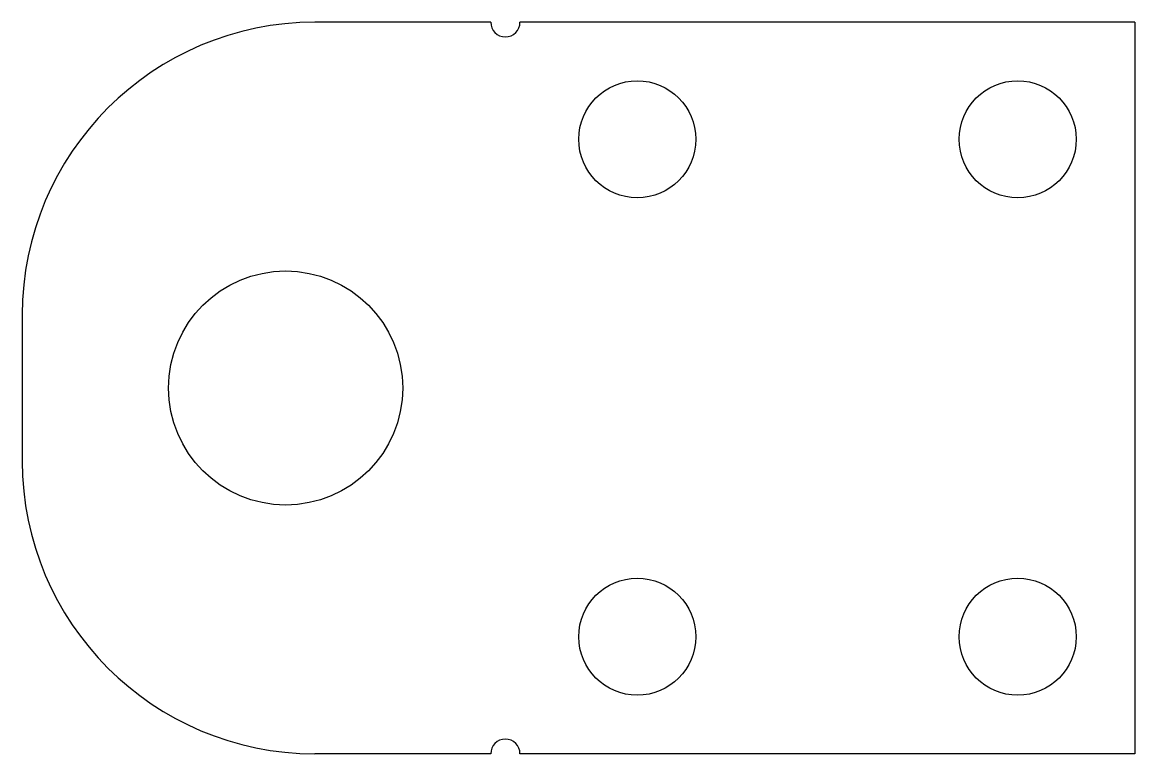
# Model space of a CAD drawing. Header units: millimetres. Extents: x -31 to 45, y -25 to 25.
import ezdxf

# ---------------------------------------------------------------- set-up
doc = ezdxf.new("R2010")
doc.units = ezdxf.units.MM

msp = doc.modelspace()

# ---------------------------------------------------------------- linework, layer by layer
at = {"color": 7, "linetype": 'Continuous', "lineweight": 25}
for p, q in [((0.983, 25), (-11.034, 25)), ((45, 25), (2.983, 25)), ((45, 25), (45, -25)), ((-31.034, 5), (-31.034, -5)), ((0.983, -25), (-11.034, -25)), ((45, -25), (2.983, -25))]:
    msp.add_line(p, q, dxfattribs=at)
for centre, radius in [((11, 17), 4), ((37, 17), 4), ((-13.034, 0), 8), ((11, -17), 4), ((37, -17), 4)]:
    msp.add_circle(centre, radius, dxfattribs=at)
for centre, radius, start, end in [((-11.034, 5), 20, 90, 180), ((1.983, 25), 1, 180, 0), ((-11.034, -5), 20, 180, 270), ((1.983, -25), 1, 0, 180)]:
    msp.add_arc(centre, radius, start, end, dxfattribs=at)

doc.saveas('drawing.dxf')
